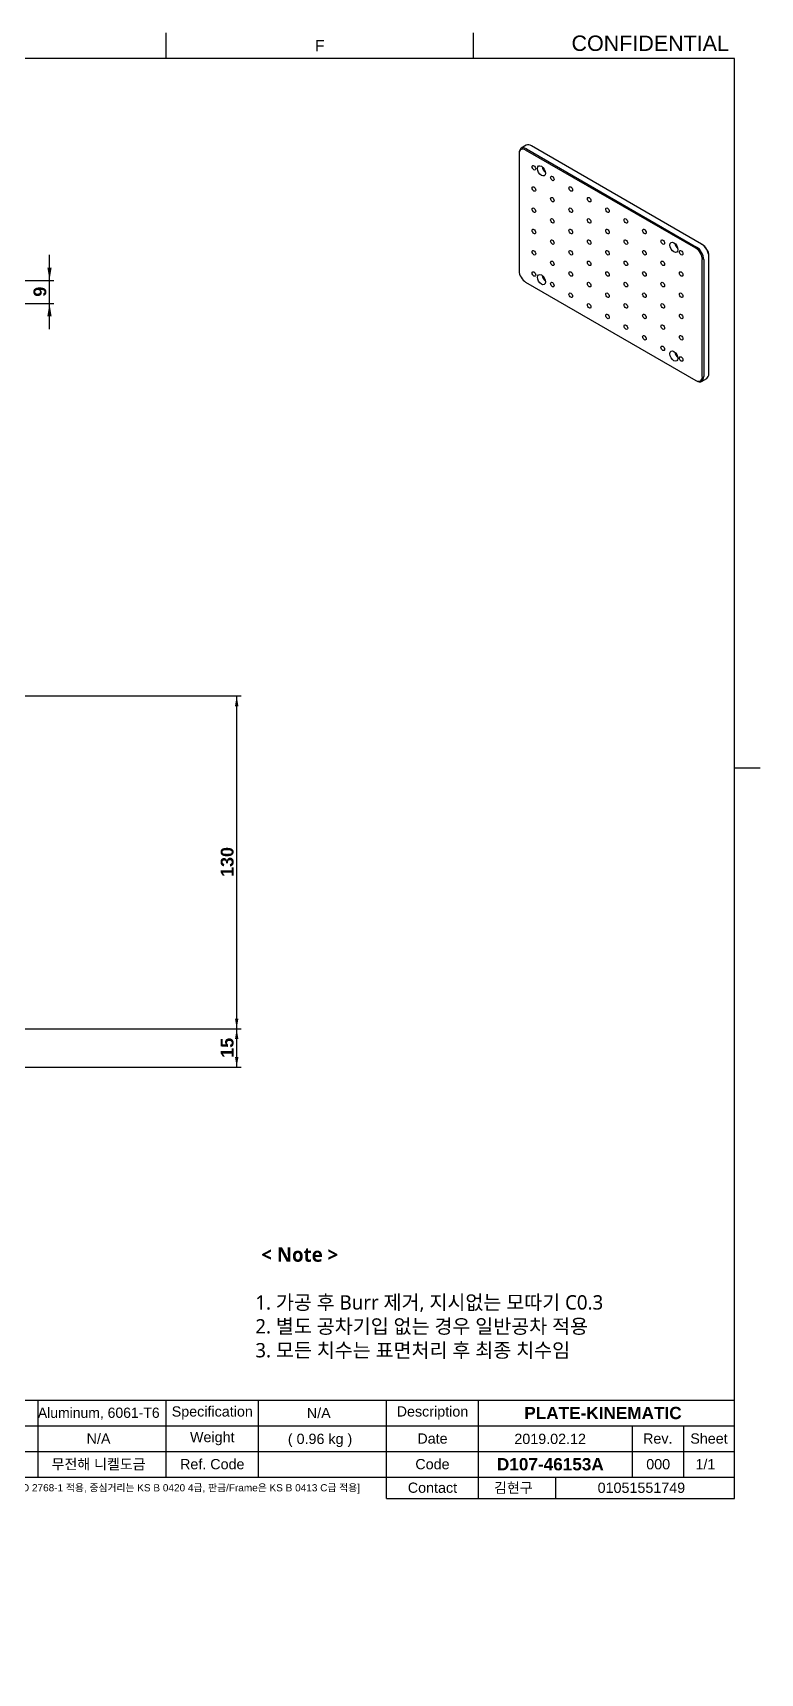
# Model space of a CAD drawing. Header units: millimetres. Extents: x 0 to 416, y -34 to 292.
# Drawn here: x 274 to 416, y -28.3 to 292 of the extents above; entities that cross this region are included whole.
import ezdxf
from ezdxf.entities.mleader import LeaderData, LeaderLine
from ezdxf.enums import TextEntityAlignment as Align
from ezdxf.math import Vec2, Vec3

# ---------------------------------------------------------------- set-up
doc = ezdxf.new("R2010")
doc.units = ezdxf.units.MM
for name, color, linetype in [('Default', 7, 'Continuous'), ('LOGO', 7, 'Continuous'), ('MEC-000096833', 7, 'Continuous'), ('Template', 7, 'Continuous'), ('TEXT_CALLOUT', 7, 'Continuous'), ('기본', 7, 'Continuous')]:
    doc.layers.add(name, color=color, linetype=linetype)
doc.styles.add('SEACAD_Arial', font='')
doc.styles.add('SEACAD_ArialB', font='arialbd.ttf')
doc.styles.get('SEACAD_Arial').set_extended_font_data('Arial')
doc.dimstyles.new('Call', dxfattribs={"dimtxt": 2.5, "dimasz": 2.5, "dimexe": 0.875, "dimexo": 0.75, "dimtad": 1, "dimdec": 3, "dimlfac": 2, "dimdsep": 46, "dimtxsty": 'SEACAD_Arial', "dimblk1": '_SE_FILLED', "dimblk2": '_SE_FILLED', "dimsah": 1, "dimcen": 1.25, "dimadec": 3, "dimazin": 0, "dimtfac": 0.5, "dimtdec": 4, "dimtmove": 0, "dimatfit": 3, "dimfxl": 1, "dimarcsym": 0})
doc.dimstyles.new('STD', dxfattribs={"dimtxt": 2.5, "dimasz": 2, "dimexe": 0.875, "dimexo": 0.75, "dimtad": 1, "dimdec": 1, "dimlfac": 2, "dimdsep": 46, "dimtxsty": 'SEACAD_Arial', "dimblk1": '_SE_FILLED', "dimblk2": '_SE_FILLED', "dimsah": 1, "dimcen": 1.25, "dimadec": 1, "dimazin": 0, "dimtfac": 0.5, "dimtdec": 4, "dimtmove": 0, "dimatfit": 3, "dimfxl": 1, "dimarcsym": 0})

# ---------------------------------------------------------------- blocks, each defined once
blk = doc.blocks.new('SE2')
at = {"layer": 'MEC-000096833', "color": 7, "linetype": 'Continuous'}
for p, q in [((370.33, 270.03), (369.34, 269.46)), ((403.43, 249.93), (370.2, 269.11)), ((370.34, 269.36), (403.57, 250.17)), ((404.56, 250.74), (371.33, 269.93)), ((368.92, 268.54), (368.92, 268.38)), ((368.92, 268.38), (368.92, 245.52)), ((404.56, 250.74), (404.7, 250.66)), ((404.7, 224.86), (404.7, 247.72)), ((404.99, 247.72), (404.99, 224.86)), ((405.98, 248.29), (405.98, 248.46)), ((405.98, 225.43), (405.98, 248.29)), ((370.2, 243.31), (403.43, 224.12)), ((404.57, 223.94), (405.56, 224.52)), ((403.43, 224.12), (403.57, 224.04))]:
    blk.add_line(p, q, dxfattribs=at)
for centre, major_axis, start_param, end_param in [((370.34, 267.73), (1, -1.73), 2.356194, 3.926991), ((370.2, 267.64), (0.9, -1.56), 2.356194, 3.926991), ((371.33, 268.3), (1, -1.73), 2.356194, 3.141593), ((374.2, 265.58), (-0.55, 0.953), 0.989355, 2.152238), ((400.08, 250.63), (-0.55, 0.953), 0.989355, 2.152238), ((403.43, 248.46), (0.9, -1.56), 0.785398, 2.356194), ((403.57, 248.54), (-1, 1.73), 3.926991, 5.497787), ((404.56, 249.11), (1, -1.73), 0.785398, 2.356194), ((404.7, 249.19), (-0.9, 1.56), 3.926991, 5.497787), ((370.2, 244.78), (-0.9, 1.56), 0.785398, 2.356194), ((374.2, 244.35), (-0.55, 0.953), 0.989355, 2.152238), ((400.08, 229.4), (-0.55, 0.953), 0.989355, 2.152238), ((403.43, 225.59), (-0.9, 1.56), 2.356194, 3.926991), ((403.57, 225.68), (-1, 1.73), 2.356194, 3.926991), ((404.56, 226.25), (-1, 1.73), 3.141593, 3.926991)]:
    blk.add_ellipse(centre, major_axis=major_axis, ratio=0.57735, start_param=start_param, end_param=end_param, dxfattribs=at)
for centre, major_axis in [((371.82, 265.64), (-0.246, 0.426)), ((373.28, 265.05), (0.55, -0.953)), ((375.41, 263.57), (-0.246, 0.426)), ((371.82, 261.5), (-0.246, 0.426)), ((375.41, 259.42), (-0.246, 0.426)), ((379.01, 261.5), (-0.246, 0.426)), ((382.6, 259.42), (-0.246, 0.426)), ((371.82, 257.35), (-0.246, 0.426)), ((379.01, 257.35), (-0.246, 0.426)), ((386.19, 257.35), (-0.246, 0.426)), ((371.82, 253.2), (-0.246, 0.426)), ((375.41, 255.27), (-0.246, 0.426)), ((379.01, 253.2), (-0.246, 0.426)), ((382.6, 255.27), (-0.246, 0.426)), ((386.19, 253.2), (-0.246, 0.426)), ((389.78, 255.27), (-0.246, 0.426)), ((393.38, 253.2), (-0.246, 0.426)), ((375.41, 251.13), (-0.246, 0.426)), ((382.6, 251.13), (-0.246, 0.426)), ((389.78, 251.13), (-0.246, 0.426)), ((396.97, 251.13), (-0.246, 0.426)), ((399.16, 250.1), (0.55, -0.953)), ((371.82, 249.05), (-0.246, 0.426)), ((375.41, 246.98), (-0.246, 0.426)), ((379.01, 249.05), (-0.246, 0.426)), ((382.6, 246.98), (-0.246, 0.426)), ((386.19, 249.05), (-0.246, 0.426)), ((389.78, 246.98), (-0.246, 0.426)), ((393.38, 249.05), (-0.246, 0.426)), ((396.97, 246.98), (-0.246, 0.426)), ((400.56, 249.05), (-0.246, 0.426)), ((371.82, 244.9), (-0.246, 0.426)), ((373.28, 243.82), (0.55, -0.953)), ((379.01, 244.9), (-0.246, 0.426)), ((386.19, 244.9), (-0.246, 0.426)), ((393.38, 244.9), (-0.246, 0.426)), ((400.56, 244.9), (-0.246, 0.426)), ((375.41, 242.83), (-0.246, 0.426)), ((379.01, 240.76), (-0.246, 0.426)), ((382.6, 242.83), (-0.246, 0.426)), ((386.19, 240.76), (-0.246, 0.426)), ((389.78, 242.83), (-0.246, 0.426)), ((393.38, 240.76), (-0.246, 0.426)), ((396.97, 242.83), (-0.246, 0.426)), ((400.56, 240.76), (-0.246, 0.426)), ((382.6, 238.68), (-0.246, 0.426)), ((386.19, 236.61), (-0.246, 0.426)), ((389.78, 238.68), (-0.246, 0.426)), ((393.38, 236.61), (-0.246, 0.426)), ((396.97, 238.68), (-0.246, 0.426)), ((400.56, 236.61), (-0.246, 0.426)), ((389.78, 234.54), (-0.246, 0.426)), ((396.97, 234.54), (-0.246, 0.426)), ((393.38, 232.46), (-0.246, 0.426)), ((396.97, 230.39), (-0.246, 0.426)), ((400.56, 232.46), (-0.246, 0.426)), ((399.16, 228.87), (0.55, -0.953)), ((400.56, 228.31), (-0.246, 0.426))]:
    blk.add_ellipse(centre, major_axis=major_axis, ratio=0.57735, dxfattribs=at)
blk = doc.blocks.new('DMBLK80')
at = {"layer": 'Default', "linetype": 'Continuous'}
for points in [[(277.63, 246.16), (276.8, 246.16), (277.21, 243.66)], [(277.63, 236.66), (277.21, 239.16), (276.8, 236.66)]]:
    blk.add_hatch(color=7, dxfattribs=at).paths.add_polyline_path(points)
at = {"layer": 'Default', "color": 7, "linetype": 'Continuous'}
for p, q in [((277.21, 234.16), (277.21, 248.66)), ((262, 243.66), (278.09, 243.66)), ((262, 239.16), (278.09, 239.16))]:
    blk.add_line(p, q, dxfattribs=at)
at = {"layer": 'Default', "color": 7, "linetype": 'Continuous', "style": 'SEACAD_ArialB'}
blk.add_text('9', height=2.5, rotation=90, dxfattribs=at).set_placement((274.09, 240.47), align=Align.TOP_LEFT)
blk = doc.blocks.new('_SE_FILLED')
at = {"color": 0}
blk.add_line((0, 0), (-1, 0), dxfattribs=at)
blk.add_solid([(0, 0), (-1, -0.1665), (-1, 0.1665), (0, 0)], dxfattribs=at)
blk = doc.blocks.new('DMBLK88')
at = {"layer": 'Default', "linetype": 'Continuous'}
for points in [[(314.11, 95.51), (313.77, 97.51), (313.44, 95.51)], [(314.11, 92.01), (313.44, 92.01), (313.77, 90.01)]]:
    blk.add_hatch(color=7, dxfattribs=at).paths.add_polyline_path(points)
at = {"layer": 'Default', "color": 7, "linetype": 'Continuous'}
for p, q in [((242.41, 97.51), (314.65, 97.51)), ((313.77, 90.01), (313.77, 97.51)), ((257.5, 90.01), (314.65, 90.01))]:
    blk.add_line(p, q, dxfattribs=at)
at = {"layer": 'Default', "color": 7, "linetype": 'Continuous', "style": 'SEACAD_ArialB'}
blk.add_text('15', height=2.5, rotation=90, dxfattribs=at).set_placement((310.65, 91.87), align=Align.TOP_LEFT)
blk = doc.blocks.new('DMBLK89')
at = {"layer": 'Default', "linetype": 'Continuous'}
for points in [[(314.11, 160.51), (313.77, 162.51), (313.44, 160.51)], [(314.11, 99.51), (313.44, 99.51), (313.77, 97.51)]]:
    blk.add_hatch(color=7, dxfattribs=at).paths.add_polyline_path(points)
at = {"layer": 'Default', "color": 7, "linetype": 'Continuous'}
for p, q in [((242.41, 162.51), (314.65, 162.51)), ((313.77, 97.51), (313.77, 162.51)), ((242.41, 97.51), (314.65, 97.51))]:
    blk.add_line(p, q, dxfattribs=at)
at = {"layer": 'Default', "color": 7, "linetype": 'Continuous', "style": 'SEACAD_ArialB'}
blk.add_text('130', height=2.5, rotation=90, dxfattribs=at).set_placement((310.65, 127.18), align=Align.TOP_LEFT)
blk = doc.blocks.new('_DOT')
at = {"color": 0, "linetype": 'ByBlock', "lineweight": -2}
blk.add_line((-0.5, 0), (-1, 0), dxfattribs=at)
at = {"color": 0, "linetype": 'ByBlock', "const_width": 0.5}
blk.add_lwpolyline([(-0.25, 0, 1), (0.25, 0, 1)], format="xyb", close=True, dxfattribs=at)

msp = doc.modelspace()

# ---------------------------------------------------------------- linework, layer by layer
at = {"layer": 'Template', "color": 7, "linetype": 'Continuous'}
for p, q in [((300, 287), (300, 292)), ((360, 287), (360, 292)), ((411, 287), (10, 287)), ((411, 5.8), (411, 287)), ((411, 148.5), (416, 148.5)), ((161, 25), (411, 25)), ((275, 10), (275, 25)), ((300, 10), (300, 25)), ((318, 10), (318, 25)), ((343, 5.8), (343, 25)), ((361, 5.8), (361, 25)), ((189, 20), (411, 20)), ((391, 20), (391, 10)), ((401, 20), (401, 10)), ((189, 15), (411, 15)), ((10, 10), (411, 10)), ((376, 10), (376, 5.8)), ((343, 5.8), (411, 5.8))]:
    msp.add_line(p, q, dxfattribs=at)

# ---------------------------------------------------------------- block references
at = {"layer": 'Default'}
msp.add_blockref('SE2', (0, 0), dxfattribs=at)

# ---------------------------------------------------------------- texts
at = {"layer": 'Default', "char_height": 2, "attachment_point": 5}
for s, insert, width in [('{\\fArial|b0||i0||c0|p34;\\C7;\\H2.;\\W1.;Specification}', (309, 22.5), 19.8), ('{\\fArial|b0||i0||c0|p34;\\C7;\\H2.;\\W1.;Description}', (352, 22.5), 19.8), ('{\\fArial|b0||i0||c0|p34;\\C7;\\H2.;\\W1.;Weight}', (309, 17.5), 19.8), ('{\\fArial|b0||i0||c0|p34;\\C7;\\H2.;\\W1.;Date}', (352, 17.5), 19.8), ('{\\fArial|b0||i0||c0|p34;\\C7;\\H2.;\\W1.;Rev.}', (396, 17.5), 11), ('{\\fArial|b0||i0||c0|p34;\\C7;\\H2.;\\W1.;Sheet}', (406, 17.5), 11), ('{\\fArial|b0||i0||c0|p34;\\C7;\\H2.;\\W1.;Ref. Code}', (309, 12.5), 19.8), ('{\\fArial|b0||i0||c0|p34;\\C7;\\H2.;\\W1.;Code}', (352, 12.5), 19.8), ('{\\fArial|b0||i0||c0|p34;\\C7;\\H2.;\\W1.;Contact}', (352, 7.9), 19.8)]:
    msp.add_mtext(s, dxfattribs=dict(at, insert=insert, width=width))
at = {"layer": '기본', "insert": (317.41363, 54.83159), "char_height": 3, "width": 89.8066134, "attachment_point": 1}
msp.add_mtext('{\\fArial|b0||i0||c0|p34;\\C7;\\H3.;\\W1.; }{\\f맑은 고딕|b1||i0||c0|p34;\\C7;\\H2.8;\\W1.;< Note >\\P}{\\f맑은 고딕|b0||i0||c0|p34;\\C7;\\H2.8;\\W1.;\\P}{\\f맑은 고딕|b0||i0||c0|p34;\\C7;\\H2.8;\\W1.;1. 가공 후 Burr 제거, 지시없는 모따기 C0.3\\P}{\\f맑은 고딕|b0||i0||c0|p34;\\C7;\\H2.8;\\W1.;2. 별도 공차기입 없는 경우 일반공차 적용\\P}{\\f맑은 고딕|b0||i0||c0|p34;\\C7;\\H2.8;\\W1.;3. 모든 치수는 표면처리 후 최종 치수임\\P}', dxfattribs=at)

# ---------------------------------------------------------------- dimensions: what is measured, and where the dimension line sits
at = {"layer": 'Default', "color": 7, "linetype": 'Continuous'}
dim = msp.add_linear_dim(base=(277.21323, 239.16067), p1=(261.24842, 239.16067), p2=(261.24842, 243.66067), angle=90, text='\\A1;<>', dimstyle='Call', dxfattribs=at)
dim.commit()
dim.dimension.update_dxf_attribs({"geometry": 'DMBLK80', "text_midpoint": (277.21323, 241.41067), "dimtype": 161})
for p1, p2, picture, middle, dimtype in [((241.6645, 97.51215), (241.6645, 162.51215), 'DMBLK89', (313.77331, 130.01215), 161), ((256.74842, 90.01215), (241.6645, 97.51215), 'DMBLK88', (313.77331, 93.76215), 160)]:
    dim = msp.add_linear_dim(base=(313.77331, 97.51215), p1=p1, p2=p2, angle=90, text='\\A1;<>', dimstyle='STD', override={"dimdec": 3}, dxfattribs=at)
    dim.commit()
    dim.dimension.update_dxf_attribs({"geometry": picture, "text_midpoint": middle, "dimtype": dimtype})

# ---------------------------------------------------------------- leaders
at = {"layer": 'LOGO', "color": 7, "linetype": 'Continuous'}
ml = msp.add_multileader_mtext('Standard', dxfattribs=at)
ml.set_content('{\\pxsm0.9;\\fArial|b0||i0||c0|p34;\\W1.;CONFIDENTIAL\\P}', color=256)
ml.set_leader_properties()
ml.set_arrow_properties(name='DOT')
ml.build(insert=Vec2(0, 0))
ml.multileader.update_dxf_attribs({"leader_type": 0, "text_left_attachment_type": 4, "text_right_attachment_type": 4, "dogleg_length": 0, "arrow_head_size": 2.4})
ctx = ml.context
ctx.base_point, ctx.char_height, ctx.arrow_head_size, ctx.landing_gap_size = Vec3(377.16043, 289.94233), 3, 2.4, 1.05
ctx.left_attachment, ctx.right_attachment = 4, 4
ctx.mtext.insert = Vec3(379.16043, 291.46783)
at = {"layer": 'Template', "color": 7, "linetype": 'Continuous'}
ml = msp.add_multileader_mtext('Standard', dxfattribs=at)
ml.set_content('{\\pxsm0.9;\\fArial|b0||i0||c0|p34;\\W1.;F\\P}', color=256)
ml.set_leader_properties()
ml.set_arrow_properties(name='DOT')
ml.build(insert=Vec2(0, 0))
ml.multileader.update_dxf_attribs({"leader_type": 0, "dogleg_length": 0, "arrow_head_size": 1.76})
ctx = ml.context
ctx.base_point, ctx.char_height, ctx.arrow_head_size, ctx.landing_gap_size = Vec3(327.06522, 289.5), 2.2, 1.76, 0.77
ctx.mtext.insert = Vec3(329.06522, 290.6)
ml = msp.add_multileader_mtext('Standard', dxfattribs=at)
ml.set_content('{\\pxsm0.9;\\fArial|b0||i0||c0|p34;\\W1.;[General Tolerance는 ISO 2768-1 적용, 중심거리는 KS B 0420 4급, 판금/Frame은 KS B 0413 C급 적용]\\P}', color=256)
ml.set_leader_properties()
ml.set_arrow_properties(name='DOT')
ml.build(insert=Vec2(0, 0))
ml.multileader.update_dxf_attribs({"leader_type": 0, "dogleg_length": 0, "arrow_head_size": 1.12})
ctx = ml.context
ctx.base_point, ctx.char_height, ctx.arrow_head_size, ctx.landing_gap_size = Vec3(248.84202, 7.7061), 1.4, 1.12, 0.49
ctx.mtext.insert = Vec3(250.84202, 8.6)
at = {"layer": 'TEXT_CALLOUT', "color": 7, "linetype": 'Continuous'}
ml = msp.add_multileader_mtext('Standard', dxfattribs=at)
ml.set_content('{\\pxsm0.9;\\fArial|b0||i0||c0|p34;\\W0.9752650177;Aluminum, 6061-T6\\P}', color=256)
ml.set_leader_properties()
ml.set_arrow_properties(name='DOT')
ml.build(insert=Vec2(0, 0))
ml.multileader.update_dxf_attribs({"dogleg_length": 0, "arrow_head_size": 1.6})
ctx = ml.context
ctx.base_point, ctx.char_height, ctx.arrow_head_size, ctx.landing_gap_size = Vec3(273.0189, 22.35189), 2, 1.6, 0.7
ctx.text_align_type = 1
ctx.mtext.insert, ctx.mtext.alignment = Vec3(286.83521, 23.54889), 2
ml = msp.add_multileader_mtext('Standard', dxfattribs=at)
ml.set_content('{\\pxsm0.9;\\fArial|b0||i0||c0|p34;\\W1.;N/A\\P}', color=256)
ml.set_leader_properties()
ml.set_arrow_properties(name='DOT')
ml.build(insert=Vec2(0, 0))
ml.multileader.update_dxf_attribs({"dogleg_length": 0, "arrow_head_size": 1.6})
ctx = ml.context
ctx.base_point, ctx.char_height, ctx.arrow_head_size, ctx.landing_gap_size = Vec3(325.577, 22.483), 2, 1.6, 0.7
ctx.text_align_type = 1
ctx.mtext.insert, ctx.mtext.alignment = Vec3(329.8, 23.5), 2
ml = msp.add_multileader_mtext('Standard', dxfattribs=at)
ml.set_content('{\\pxsm0.9;\\fArial|b1||i0||c0|p34;\\W1.;PLATE-KINEMATIC\\P}', color=256)
ml.set_leader_properties()
ml.set_arrow_properties(name='DOT')
ml.build(insert=Vec2(0, 0))
ml.multileader.update_dxf_attribs({"dogleg_length": 0, "arrow_head_size": 0.66218})
ctx = ml.context
ctx.base_point, ctx.char_height, ctx.arrow_head_size, ctx.landing_gap_size = Vec3(368.1536, 22.4796), 2.4, 0.66218, 0.84
ctx.text_align_type = 1
ctx.mtext.insert, ctx.mtext.alignment = Vec3(385.3, 23.7), 2
ml = msp.add_multileader_mtext('Standard', dxfattribs=at)
ml.set_content('{\\pxsm0.9;\\fArial|b0||i0||c0|p34;\\W1.;N/A\\P}', color=256)
ml.set_leader_properties()
ml.set_arrow_properties(name='DOT')
ml.build(insert=Vec2(0, 0))
ml.multileader.update_dxf_attribs({"dogleg_length": 0, "arrow_head_size": 0.63199})
ctx = ml.context
ctx.base_point, ctx.char_height, ctx.arrow_head_size, ctx.landing_gap_size = Vec3(282.577, 17.483), 2, 0.63199, 0.7
ctx.text_align_type = 1
ctx.mtext.insert, ctx.mtext.alignment = Vec3(286.8, 18.5), 2
ml = msp.add_multileader_mtext('Standard', dxfattribs=at)
ml.set_content('{\\pxsm0.9;\\fArial|b0||i0||c0|p34;\\W1.;( 0.96 kg )\\P}', color=256)
ml.set_leader_properties()
ml.build(insert=Vec2(0, 0))
ml.multileader.update_dxf_attribs({"dogleg_length": 0, "arrow_head_size": 1.6})
ctx = ml.context
ctx.base_point, ctx.char_height, ctx.arrow_head_size, ctx.landing_gap_size = Vec3(321.90323, 17.15555), 2, 1.6, 0.7
ctx.text_align_type = 1
ctx.mtext.insert, ctx.mtext.alignment = Vec3(330.05223, 18.44955), 2
ml = msp.add_multileader_mtext('Standard', dxfattribs=at)
ml.set_content('{\\pxsm0.9;\\fArial|b0||i0||c0|p34;\\W1.;2019.02.12\\P}', color=256)
ml.set_leader_properties()
ml.set_arrow_properties(name='DOT')
ml.build(insert=Vec2(0, 0))
ml.multileader.update_dxf_attribs({"dogleg_length": 0, "arrow_head_size": 0.7037})
ctx = ml.context
ctx.base_point, ctx.char_height, ctx.arrow_head_size, ctx.landing_gap_size = Vec3(366.11855, 17.43092), 2, 0.7037, 0.7
ctx.text_align_type = 1
ctx.mtext.insert, ctx.mtext.width, ctx.mtext.alignment = Vec3(374.98755, 18.44792), 30, 2
ml = msp.add_multileader_mtext('Standard', dxfattribs=at)
ml.set_content('{\\pxsm0.9;\\fArial|b0||i0||c0|p34;\\W1.;무전해 니켈도금\\P}', color=256)
ml.set_leader_properties()
ml.set_arrow_properties(name='DOT')
ml.build(insert=Vec2(0, 0))
ml.multileader.update_dxf_attribs({"dogleg_length": 0, "arrow_head_size": 0.63199})
ctx = ml.context
ctx.base_point, ctx.char_height, ctx.arrow_head_size, ctx.landing_gap_size = Vec3(275.121, 12.432), 2, 0.63199, 0.7
ctx.text_align_type = 1
ctx.mtext.insert, ctx.mtext.alignment = Vec3(286.8, 13.5), 2
ml = msp.add_multileader_mtext('Standard', dxfattribs=at)
ml.set_content('{\\pxsm0.9;\\fArial|b1||i0||c0|p34;\\W1.;D107-46153A\\P}', color=256)
ml.set_leader_properties()
ml.set_arrow_properties(name='DOT')
ml.build(insert=Vec2(0, 0))
ml.multileader.update_dxf_attribs({"dogleg_length": 0, "arrow_head_size": 0.6461})
ctx = ml.context
ctx.base_point, ctx.char_height, ctx.arrow_head_size, ctx.landing_gap_size = Vec3(362.7228, 12.4796), 2.4, 0.6461, 0.84
ctx.text_align_type = 1
ctx.mtext.insert, ctx.mtext.alignment = Vec3(375.02, 13.7), 2
ml = msp.add_multileader_mtext('Standard', dxfattribs=at)
ml.set_content('{\\pxsm0.9;\\fArial|b0||i0||c0|p34;\\W1.;000\\P}', color=256)
ml.set_leader_properties()
ml.set_arrow_properties(name='DOT')
ml.build(insert=Vec2(0, 0))
ml.multileader.update_dxf_attribs({"dogleg_length": 0, "arrow_head_size": 1.6})
ctx = ml.context
ctx.base_point, ctx.char_height, ctx.arrow_head_size, ctx.landing_gap_size = Vec3(391.87961, 12.483), 2, 1.6, 0.7
ctx.text_align_type = 1
ctx.mtext.insert, ctx.mtext.alignment = Vec3(396.08261, 13.5), 2
ml = msp.add_multileader_mtext('Standard', dxfattribs=at)
ml.set_content('{\\pxsm0.9;\\fArial|b0||i0||c0|p34;\\W1.;1/1\\P}', color=256)
ml.set_leader_properties()
ml.set_arrow_properties(name='DOT')
ml.build(insert=Vec2(0, 0))
ml.multileader.update_dxf_attribs({"dogleg_length": 0, "arrow_head_size": 0.58402})
ctx = ml.context
ctx.base_point, ctx.char_height, ctx.arrow_head_size, ctx.landing_gap_size = Vec3(401.768, 12.483), 2, 0.58402, 0.7
ctx.text_align_type = 1
ctx.mtext.insert, ctx.mtext.alignment = Vec3(405.3, 13.5), 2
ml = msp.add_multileader_mtext('Standard', dxfattribs=at)
ml.set_content('{\\pxsm0.9;\\fArial|b0||i0||c0|p34;\\W1.;김현구\\P}', color=256)
ml.set_leader_properties()
ml.set_arrow_properties(name='DOT')
ml.build(insert=Vec2(0, 0))
ml.multileader.update_dxf_attribs({"dogleg_length": 0, "arrow_head_size": 0.52501})
ctx = ml.context
ctx.base_point, ctx.char_height, ctx.arrow_head_size, ctx.landing_gap_size = Vec3(361.976, 7.832), 2, 0.52501, 0.7
ctx.text_align_type = 1
ctx.mtext.insert, ctx.mtext.alignment = Vec3(367.8, 8.9), 2
ml = msp.add_multileader_mtext('Standard', dxfattribs=at)
ml.set_content('{\\pxsm0.9;\\fArial|b0||i0||c0|p34;\\W1.;01051551749\\P}', color=256)
ml.set_leader_properties()
ml.set_arrow_properties(name='DOT')
ml.build(insert=Vec2(0, 0))
ml.multileader.update_dxf_attribs({"dogleg_length": 0, "arrow_head_size": 0.57817})
ctx = ml.context
ctx.base_point, ctx.char_height, ctx.arrow_head_size, ctx.landing_gap_size = Vec3(382.383, 7.883), 2, 0.57817, 0.7
ctx.text_align_type = 1
ctx.mtext.insert, ctx.mtext.alignment = Vec3(392.8, 8.9), 2

doc.saveas('drawing.dxf')
